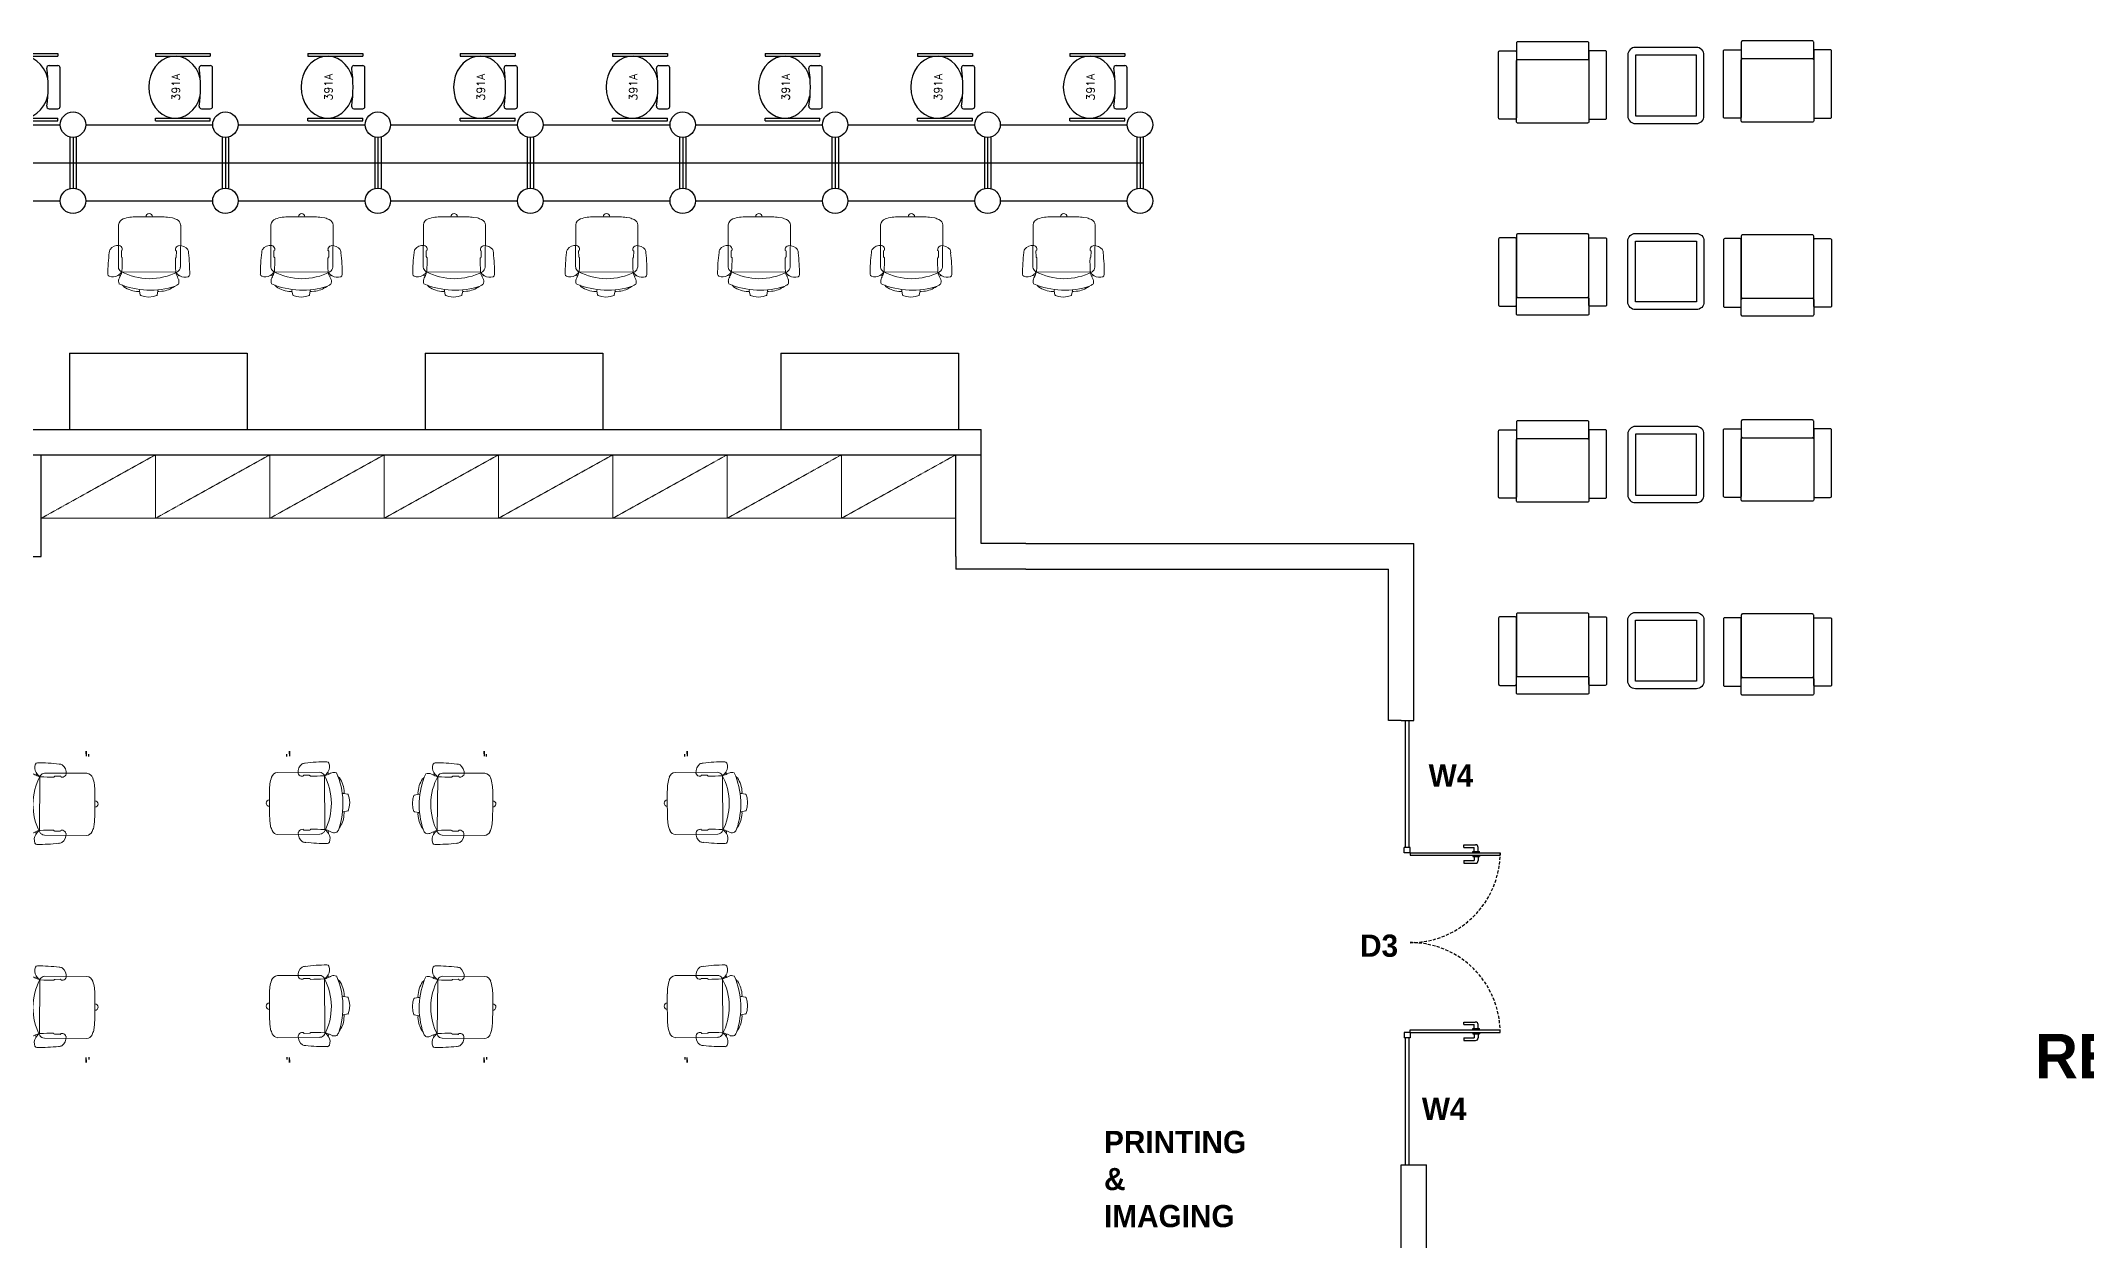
# Model space of a CAD drawing. Header units: inches. Extents: x 478327 to 492265, y -26791 to -22136.
# Drawn here: x 479873 to 480597, y -24013 to -23588 of the extents above; entities that cross this region are included whole.
import ezdxf
from ezdxf.enums import TextEntityAlignment as Align

# ---------------------------------------------------------------- set-up
doc = ezdxf.new("R2010")
doc.units = ezdxf.units.IN
doc.header["$MEASUREMENT"] = 0
for name, pattern in [('DASHED', [0.75, 0.5, -0.25]), ('HIDDEN2', [0.1875, 0.125, -0.0625]), ('TRATTEGGIATA2', [9.525, 6.35, -3.175])]:
    doc.linetypes.add(name, pattern=pattern)
doc.layers.add('A-furniture', color=8, linetype='Continuous', lineweight=9)
doc.layers.add('I-ANNO-TEXT', color=7, linetype='Continuous', lineweight=18)
for name, color, linetype in [('GLAZING', 4, 'Continuous'), ('I-FURN', 1, 'Continuous'), ('I-WALL-FULL', 5, 'Continuous'), ('I-WALL-IN', 3, 'Continuous'), ('MAR122', 9, 'Continuous'), ('MAR22', 255, 'Continuous')]:
    doc.layers.add(name, color=color, linetype=linetype)
doc.styles.add('MICRO', font='')
doc.styles.add('ROMANS', font='romans')
doc.styles.get('MICRO').set_extended_font_data('MicrogrammaSSi', bold=True)

# ---------------------------------------------------------------- blocks, each defined once
blk = doc.blocks.new('1505774114')
for p, q in [((381, 1577, 616), (411, 1577, 616)), ((413, 1557, 26), (395, 1557, 26)), ((2781, 1557, 26), (2799, 1557, 26)), ((2813, 1577, 616), (2783, 1577, 616)), ((381, -23, 616), (411, -23, 616)), ((413, -3, 26), (395, -3, 26)), ((2781, -3, 26), (2799, -3, 26)), ((2813, -23, 616), (2783, -23, 616))]:
    blk.add_line(p, q)
at = {"extrusion": (1.22461e-16, 1, 0)}
for centre, radius in [((-381, 586, 1577), 10.5), ((-381, 586, 1577), 8.5), ((-2813, 586, 1577), 10.5), ((-2813, 586, 1577), 8.5)]:
    blk.add_circle(centre, radius, dxfattribs=at)
at = {"extrusion": (0, -1, 0)}
for centre, radius in [((381, 586, 23), 10.5), ((381, 586, 23), 8.5), ((2813, 586, 23), 10.5), ((2813, 586, 23), 8.5)]:
    blk.add_circle(centre, radius, dxfattribs=at)
blk = doc.blocks.new('A$C6A0E07C9')
at = {"layer": 'A-furniture'}
for p, q in [((-0.269, 0.177), (-0.266, 0.205)), ((-0.214, 0.272), (0.118, 0.288)), ((-0.012, 0.242), (-0.025, 0.242)), ((-0.011, 0.243), (-0.012, 0.242)), ((-0.008, 0.248), (-0.011, 0.243)), ((-0.011, 0.243), (-0.011, 0.243)), ((0.038, 0.251), (-0.003, 0.25)), ((0.042, 0.251), (0.045, 0.247)), ((0.045, 0.247), (0.046, 0.246)), ((0.046, 0.246), (0.048, 0.245)), ((0.048, 0.245), (0.048, 0.245)), ((0.159, 0.25), (0.179, -0.167)), ((-0.291, 0.02), (-0.289, 0.029)), ((-0.288, 0.01), (-0.291, 0.02)), ((-0.289, 0.029), (-0.284, 0.038)), ((-0.282, 0.002), (-0.288, 0.01)), ((-0.284, 0.038), (-0.276, 0.044)), ((-0.274, -0.003), (-0.282, 0.002)), ((-0.276, 0.044), (-0.267, 0.046)), ((0.315, 0.121), (0.306, 0.12)), ((0.313, 0.121), (0.347, 0.116)), ((0.315, 0.152), (0.319, 0.129)), ((0.351, 0.113), (0.36, 0.088)), ((0.364, 0.015), (0.358, -0.011)), ((0.36, 0.088), (0.366, 0.051)), ((0.366, 0.051), (0.364, 0.015)), ((-0.264, -0.004), (-0.274, -0.003)), ((0.296, -0.147), (0.284, -0.159)), ((0.311, -0.022), (0.322, -0.023)), ((0.32, -0.023), (0.355, -0.015)), ((0.355, -0.015), (0.356, -0.013)), ((0.356, -0.013), (0.358, -0.011)), ((-0.189, -0.217), (0.143, -0.2)), ((0.009, -0.176), (-0.004, -0.177)), ((0.009, -0.176), (0.009, -0.176)), ((0.01, -0.176), (0.009, -0.176)), ((0.013, -0.182), (0.01, -0.176)), ((0.059, -0.18), (0.018, -0.183)), ((0.063, -0.179), (0.066, -0.175)), ((0.066, -0.175), (0.067, -0.174)), ((0.067, -0.174), (0.069, -0.173)), ((0.069, -0.173), (0.069, -0.173))]:
    blk.add_line(p, q, dxfattribs=at)
for centre, radius, start, end in [((0.027, 0.278), 0.0792, 129.4999, 189.1152), ((0.007, 0.283), 0.0635, 94.0792, 117.5938), ((0.224, -0.892), 1.257, 92.3594, 100.1757), ((0.172, 0.345), 0.0192, 28.1256, 89.2436), ((0.121, 0.323), 0.0749, 330.3794, 24.513), ((0.182, 0.142), 0.452, 175.5289, 182.0991), ((0.594, -0.035), 0.893, 162.1203, 164.4323), ((-0.21, 0.223), 0.0487, 94.526, 161.0109), ((-0.022, 0.271), 0.0292, 192.0047, 264.4409), ((-0.004, 0.244), 0.00623, 84.8455, 131.3174), ((0.037, 0.241), 0.0101, 64.5281, 88.6391), ((0.001, 1.553), 1.309, 272.0899, 276.676), ((0.117, 0.241), 0.0463, 34.0902, 88.4441), ((0.149, 0.274), 0.0211, 279.8693, 313.3434), ((-0.249, 0.025), 0.471, 334.5973, 30.9732), ((0.17, 0.245), 0.0129, 130.1366, 158.0173), ((0.187, 0.181), 0.0779, 100.0525, 108.2672), ((0.108, 0.326), 0.0879, 309.6726, 333.0223), ((-1.125, 2.793), 2.849, 297.1157, 298.0695), ((-0.92, -0.013), 1.143, 14.0931, 15.0056), ((0.234, 0.223), 0.0597, 72.5282, 107.7011), ((0.195, 0.222), 0.0806, 25.5198, 45.5387), ((-0.301, 0.026), 0.614, 339.6108, 22.0467), ((0.128, 0.125), 0.189, 8.0925, 40.8276), ((72.219, 3.627), 72.574, 182.76527, 182.92488), ((0.31, 0.129), 0.0088, 301.088, 3.1667), ((0.347, 0.111), 0.00513, 22.8184, 91.0076), ((0.081, -0.062), 0.341, 182.481, 200.7553), ((0.116, -0.038), 0.211, 328.6962, 1.8079), ((0.318, -0.031), 0.00903, 2.1237, 63.3709), ((-0.186, -0.16), 0.0572, 202.8821, 266.1169), ((0.052, -0.207), 0.0792, 176.5782, 236.1936), ((0.002, -0.206), 0.0292, 101.2525, 173.6887), ((0.031, -0.214), 0.0635, 248.0997, 271.6142), ((0.017, -0.177), 0.00623, 234.376, 280.848), ((0.131, 0.976), 1.257, 265.5178, 273.334), ((0.058, -0.17), 0.0101, 277.0543, 301.1654), ((0.152, -1.479), 1.309, 89.0174, 93.6036), ((0.138, -0.155), 0.0449, 276.7939, 330.1521), ((0.172, -0.191), 0.0211, 52.3501, 85.8241), ((0.197, -0.155), 0.0211, 212.6602, 229.0352), ((0.163, -0.292), 0.122, 63.0548, 80.6357), ((0.136, -0.248), 0.0879, 32.6712, 56.0209), ((0.202, -0.26), 0.0192, 276.4498, 337.5679), ((-0.92, -0.013), 1.143, 350.6964, 351.6126), ((0.149, -0.244), 0.0749, 341.1805, 35.314), ((0.324, 0.055), 0.26, 246.1539, 250.8174), ((0.249, -0.153), 0.0392, 254.2998, 275.9911), ((0.254, -0.14), 0.0518, 269.3553, 293.3788)]:
    blk.add_arc(centre, radius, start, end, dxfattribs=at)
blk = doc.blocks.new('glass door- 1500')
for p, q in [((410375, -9162), (410375, -8433)), ((410396, -9162), (410396, -8433)), ((411811, -9162), (411811, -8433)), ((411832, -9162), (411832, -8433)), ((410364, -8611), (410332, -8611)), ((410375, -8600), (410364, -8600)), ((410364, -8653), (410364, -8600)), ((410396, -8600), (410407, -8600)), ((410407, -8653), (410407, -8600)), ((410407, -8611), (410439, -8611)), ((411800, -8611), (411768, -8611)), ((411811, -8600), (411800, -8600)), ((411800, -8653), (411800, -8600)), ((411832, -8600), (411843, -8600)), ((411843, -8653), (411843, -8600)), ((411843, -8611), (411875, -8611)), ((410311, -8728), (410311, -8632)), ((410332, -8728), (410311, -8728)), ((410332, -8728), (410332, -8643)), ((410364, -8643), (410332, -8643)), ((410375, -8653), (410364, -8653)), ((410396, -8653), (410407, -8653)), ((410407, -8643), (410439, -8643)), ((410439, -8728), (410439, -8643)), ((410439, -8728), (410461, -8728)), ((410461, -8728), (410461, -8632)), ((411747, -8728), (411747, -8632)), ((411768, -8728), (411747, -8728)), ((411800, -8643), (411768, -8643)), ((411768, -8728), (411768, -8643)), ((411811, -8653), (411800, -8653)), ((411832, -8653), (411843, -8653)), ((411843, -8643), (411875, -8643)), ((411875, -8728), (411875, -8643)), ((411875, -8728), (411896, -8728)), ((411896, -8728), (411896, -8632)), ((410332, -9162), (410332, -9209)), ((410375, -9162), (410332, -9162)), ((410375, -9209), (410332, -9209)), ((410375, -9162), (410375, -9209)), ((410375, -9162), (410375, -9209)), ((410375, -9162), (410396, -9162)), ((411832, -9162), (411811, -9162)), ((411832, -9162), (411832, -9209)), ((411832, -9162), (411832, -9209)), ((411832, -9162), (411875, -9162)), ((411832, -9209), (411875, -9209)), ((411875, -9162), (411875, -9209))]:
    blk.add_line(p, q)
for points in [[(410375, -8433), (410396, -8433)], [(411832, -8433), (411811, -8433)]]:
    blk.add_lwpolyline(points)
at = {"linetype": 'DASHED', "ltscale": 50}
for centre, start, end in [((410375, -9162), 0, 90), ((411832, -9162), 90, 180)]:
    blk.add_arc(centre, 729, start, end, dxfattribs=at)
for centre, start, end in [((410332, -8632), 90, 180), ((410439, -8632), 0, 90), ((411768, -8632), 90, 180), ((411875, -8632), 0, 90)]:
    blk.add_arc(centre, 21.4, start, end)
blk = doc.blocks.new('EIHFEOUH')
at = {"linetype": 'ByBlock'}
for points in [[(275, 0), (-275, 0, 0.414214), (-285, -10), (-285, -130, 0.414214), (-275, -140), (275, -140, 0.414214), (285, -130), (285, -10, 0.414214)], [(-415, -70), (-295, -70, -0.414214), (-285, -80), (-285, -600, -0.414214), (-295, -610), (-415, -610, -0.414214), (-425, -600), (-425, -80, -0.414214)], [(-275, -140), (275, -140, -0.414214), (285, -150), (285, -630, -0.414214), (275, -640), (-275, -640, -0.414214), (-285, -630), (-285, -150, -0.414214)], [(415, -70), (295, -70, 0.414214), (285, -80), (285, -600, 0.414214), (295, -610), (415, -610, 0.414214), (425, -600), (425, -80, 0.414214)]]:
    blk.add_lwpolyline(points, format="xyb", close=True, dxfattribs=at)
blk = doc.blocks.new('391A')
at = {"layer": 'MAR22'}
for p, q in [((-294, -87), (-294, -567)), ((-294, -87), (-270, -87)), ((-270, -87), (-270, -567)), ((274, -87), (274, -567)), ((298, -87), (274, -87)), ((298, -87), (298, -567)), ((-187, -490), (-187, -567)), ((191, -490), (191, -567)), ((-294, -567), (-270, -567)), ((-167, -587), (171, -587)), ((298, -567), (274, -567))]:
    blk.add_line(p, q, dxfattribs=at)
for centre, radius, start, end in [((-167, -490), 20, 81.5871, 180), ((2, 655), 1138, 261.5871, 278.4129), ((171, -490), 20, 0, 98.4129), ((-167, -567), 20, 180, 270), ((171, -567), 20, 270, 0)]:
    blk.add_arc(centre, radius, start, end, dxfattribs=at)
blk.add_ellipse((2, -259), major_axis=(-271, 0), ratio=0.849159, start_param=1.857345, end_param=7.567433, dxfattribs=at)
at = {"layer": 'MAR122', "linetype": 'Continuous', "style": 'ROMANS'}
for tag, flags, p in [('PRODNUM', 8, (2, -302)), ('COLOR', 1, (2, -415))]:
    blk.add_attdef(tag, text='', height=70, dxfattribs=dict(at, flags=flags)).set_placement(p, align=Align.CENTER)

msp = doc.modelspace()

# ---------------------------------------------------------------- linework, layer by layer
for p, q in [((479882.751, -23622.497, 6.93), (479882.751, -23640.782, 6.93)), ((479883.876, -23622.639, 6.93), (479883.876, -23640.639, 6.93)), ((479885.001, -23622.497, 6.93), (479885.001, -23640.782, 6.93)), ((479936.751, -23622.497, 6.93), (479936.751, -23640.782, 6.93)), ((479937.876, -23622.639, 6.93), (479937.876, -23640.639, 6.93)), ((479939.001, -23622.497, 6.93), (479939.001, -23640.782, 6.93)), ((479990.751, -23622.497, 6.93), (479990.751, -23640.782, 6.93)), ((479991.876, -23622.639, 6.93), (479991.876, -23640.639, 6.93)), ((479993.001, -23622.497, 6.93), (479993.001, -23640.782, 6.93)), ((480044.751, -23622.497, 6.93), (480044.751, -23640.782, 6.93)), ((480045.876, -23622.639, 6.93), (480045.876, -23640.639, 6.93)), ((480047.001, -23622.497, 6.93), (480047.001, -23640.782, 6.93)), ((480098.751, -23622.497, 6.93), (480098.751, -23640.782, 6.93)), ((480099.876, -23622.639, 6.93), (480099.876, -23640.639, 6.93)), ((480101.001, -23622.497, 6.93), (480101.001, -23640.782, 6.93)), ((480152.751, -23622.497, 6.93), (480152.751, -23640.782, 6.93)), ((480153.876, -23622.639, 6.93), (480153.876, -23640.639, 6.93)), ((480155.001, -23622.497, 6.93), (480155.001, -23640.782, 6.93)), ((480206.751, -23622.497, 6.93), (480206.751, -23640.782, 6.93)), ((480207.876, -23622.639, 6.93), (480207.876, -23640.639, 6.93)), ((480209.001, -23622.497, 6.93), (480209.001, -23640.782, 6.93)), ((480260.751, -23622.497, 6.93), (480260.751, -23640.782, 6.93)), ((480261.876, -23622.639, 6.93), (480261.876, -23640.639, 6.93)), ((480263.001, -23622.497, 6.93), (480263.001, -23640.782, 6.93)), ((479882.601, -23699.139, 6.93), (479882.601, -23726.139, 6.93)), ((479945.601, -23699.139, 6.93), (479945.601, -23726.139, 6.93)), ((480008.601, -23699.139, 6.93), (480008.601, -23726.139, 6.93)), ((480071.601, -23699.139, 6.93), (480071.601, -23726.139, 6.93)), ((480134.601, -23699.139, 6.93), (480134.601, -23726.139, 6.93)), ((480197.601, -23699.139, 6.93), (480197.601, -23726.139, 6.93))]:
    msp.add_line(p, q)
for centre in [(479883.876, -23618.139, 6.93), (479937.876, -23618.139, 6.93), (479991.876, -23618.139, 6.93), (480045.876, -23618.139, 6.93), (480099.876, -23618.139, 6.93), (480153.876, -23618.139, 6.93), (480207.876, -23618.139, 6.93), (480261.876, -23618.139, 6.93), (479883.876, -23645.139, 6.93), (479937.876, -23645.139, 6.93), (479991.876, -23645.139, 6.93), (480045.876, -23645.139, 6.93), (480099.876, -23645.139, 6.93), (480153.876, -23645.139, 6.93), (480207.876, -23645.139, 6.93), (480261.876, -23645.139, 6.93)]:
    msp.add_circle(centre, 4.5)
at = {"layer": 'A-furniture', "linetype": 'HIDDEN2'}
for p, q in [((479872.626, -23757.639, 6.93), (479913.126, -23735.139, 6.93)), ((479913.126, -23757.639, 6.93), (479953.626, -23735.139, 6.93)), ((479953.626, -23757.639, 6.93), (479994.126, -23735.139, 6.93)), ((479994.126, -23757.639, 6.93), (480034.626, -23735.139, 6.93)), ((480034.626, -23757.639, 6.93), (480075.126, -23735.139, 6.93)), ((480075.126, -23757.639, 6.93), (480115.626, -23735.139, 6.93)), ((480115.626, -23757.639, 6.93), (480156.126, -23735.139, 6.93)), ((480156.126, -23757.639, 6.93), (480196.626, -23735.139, 6.93))]:
    msp.add_line(p, q, dxfattribs=at)
at = {"layer": 'A-furniture', "elevation": 6.93}
for points in [[(479913.126, -23757.639), (479913.126, -23735.139), (479872.626, -23735.139), (479872.626, -23757.639)], [(479953.626, -23757.639), (479953.626, -23735.139), (479913.126, -23735.139), (479913.126, -23757.639)], [(479994.126, -23757.639), (479994.126, -23735.139), (479953.626, -23735.139), (479953.626, -23757.639)], [(480034.626, -23757.639), (480034.626, -23735.139), (479994.126, -23735.139), (479994.126, -23757.639)], [(480075.126, -23757.639), (480075.126, -23735.139), (480034.626, -23735.139), (480034.626, -23757.639)], [(480115.626, -23757.639), (480115.626, -23735.139), (480075.126, -23735.139), (480075.126, -23757.639)], [(480156.126, -23757.639), (480156.126, -23735.139), (480115.626, -23735.139), (480115.626, -23757.639)], [(480196.626, -23757.639), (480196.626, -23735.139), (480156.126, -23735.139), (480156.126, -23757.639)]]:
    msp.add_lwpolyline(points, close=True, dxfattribs=at)
at = {"layer": 'GLAZING', "elevation": 6.93}
for points in [[(480355.871, -23874.302), (480355.871, -23829.302)], [(480357.221, -23874.302), (480357.221, -23829.302)], [(480357.221, -23874.302), (480355.871, -23874.302)], [(480355.871, -23986.802), (480355.871, -23941.802)], [(480357.221, -23941.802), (480355.871, -23941.802)], [(480357.221, -23986.802), (480357.221, -23941.802)]]:
    msp.add_lwpolyline(points, dxfattribs=at)
at = {"layer": 'I-FURN', "elevation": 6.93}
for points in [[(480437.368, -23617.75), (480458.968, -23617.75, 0.4142136), (480461.668, -23615.05), (480461.668, -23593.45, 0.4142136), (480458.968, -23590.75), (480437.368, -23590.75, 0.4142136), (480434.668, -23593.45), (480434.668, -23615.05, 0.4142136)], [(480437.368, -23656.684), (480458.968, -23656.684, -0.4142136), (480461.668, -23659.384), (480461.668, -23680.984, -0.4142136), (480458.968, -23683.684), (480437.368, -23683.684, -0.4142136), (480434.668, -23680.984), (480434.668, -23659.384, -0.4142136)], [(480437.368, -23752.105), (480458.968, -23752.105, 0.4142136), (480461.668, -23749.405), (480461.668, -23727.805, 0.4142136), (480458.968, -23725.105), (480437.368, -23725.105, 0.4142136), (480434.668, -23727.805), (480434.668, -23749.405, 0.4142136)], [(480437.368, -23791.039), (480458.968, -23791.039, -0.4142136), (480461.668, -23793.739), (480461.668, -23815.339, -0.4142136), (480458.968, -23818.039), (480437.368, -23818.039, -0.4142136), (480434.668, -23815.339), (480434.668, -23793.739, -0.4142136)]]:
    msp.add_lwpolyline(points, format="xyb", close=True, dxfattribs=at)
for points in [[(480437.368, -23615.05), (480458.968, -23615.05), (480458.968, -23593.45), (480437.368, -23593.45)], [(480437.368, -23659.384), (480458.968, -23659.384), (480458.968, -23680.984), (480437.368, -23680.984)], [(480437.368, -23749.405), (480458.968, -23749.405), (480458.968, -23727.805), (480437.368, -23727.805)], [(480437.368, -23793.739), (480458.968, -23793.739), (480458.968, -23815.339), (480437.368, -23815.339)]]:
    msp.add_lwpolyline(points, close=True, dxfattribs=at)
at = {"layer": 'I-WALL-FULL'}
for p, q in [((479512.626, -23726.139, 6.93), (480057.125, -23726.139, 6.93)), ((480057.125, -23726.139, 6.93), (480205.626, -23726.139, 6.93)), ((479512.626, -23735.139, 6.93), (480205.626, -23735.139, 6.93))]:
    msp.add_line(p, q, dxfattribs=at)
at = {"layer": 'I-WALL-IN'}
for p, q in [((479834.376, -23618.139, 6.93), (479879.376, -23618.139, 6.93)), ((479888.376, -23618.139, 6.93), (479933.376, -23618.139, 6.93)), ((479942.376, -23618.139, 6.93), (479987.376, -23618.139, 6.93)), ((479996.376, -23618.139, 6.93), (480041.376, -23618.139, 6.93)), ((480050.376, -23618.139, 6.93), (480095.376, -23618.139, 6.93)), ((480104.376, -23618.139, 6.93), (480149.376, -23618.139, 6.93)), ((480158.376, -23618.139, 6.93), (480203.376, -23618.139, 6.93)), ((480212.376, -23618.139, 6.93), (480257.376, -23618.139, 6.93)), ((479453.001, -23631.639, 6.93), (480263.001, -23631.639, 6.93)), ((479834.376, -23645.139, 6.93), (479879.376, -23645.139, 6.93)), ((479888.376, -23645.139, 6.93), (479933.376, -23645.139, 6.93)), ((479942.376, -23645.139, 6.93), (479987.376, -23645.139, 6.93)), ((479996.376, -23645.139, 6.93), (480041.376, -23645.139, 6.93)), ((480050.376, -23645.139, 6.93), (480095.376, -23645.139, 6.93)), ((480104.376, -23645.139, 6.93), (480149.376, -23645.139, 6.93)), ((480158.376, -23645.139, 6.93), (480203.376, -23645.139, 6.93)), ((480212.376, -23645.139, 6.93), (480257.376, -23645.139, 6.93)), ((479882.601, -23699.139, 6.93), (479945.601, -23699.139, 6.93)), ((480008.601, -23699.139, 6.93), (480071.601, -23699.139, 6.93)), ((480134.601, -23699.139, 6.93), (480197.601, -23699.139, 6.93)), ((480205.626, -23735.139, 6.93), (480205.626, -23726.139, 6.93)), ((480196.626, -23771.139, 6.93), (480196.626, -23775.639, 6.93)), ((480221.376, -23766.639, 6.93), (480266.376, -23766.639, 6.93)), ((480201.126, -23775.639, 6.93), (480196.626, -23775.639, 6.93)), ((480221.376, -23775.639, 6.93), (480266.376, -23775.639, 6.93)), ((480354.35, -23829.302, 6.93), (480349.85, -23829.302, 6.93)), ((480358.85, -23986.802, 6.93), (480363.35, -23986.802, 6.93))]:
    msp.add_line(p, q, dxfattribs=at)
at = {"layer": 'I-WALL-IN', "elevation": 6.93}
for points in [[(479859.126, -23771.139), (479872.626, -23771.139), (479872.626, -23735.139)], [(480196.626, -23771.139), (480196.626, -23735.139)], [(480205.626, -23766.639), (480205.626, -23735.139)], [(480221.376, -23766.639), (480205.626, -23766.639)], [(480266.376, -23766.639), (480358.85, -23766.639)], [(480358.85, -23829.302), (480358.85, -23766.639)], [(480221.376, -23775.639), (480201.126, -23775.639)], [(480266.376, -23775.639), (480349.85, -23775.639)], [(480349.85, -23829.302), (480349.85, -23775.639)], [(480354.35, -23829.302), (480358.85, -23829.302)], [(480354.35, -24044.964), (480354.35, -23986.802)], [(480354.35, -23986.802), (480358.85, -23986.802)], [(480363.35, -24040.464), (480363.35, -23986.802)]]:
    msp.add_lwpolyline(points, dxfattribs=at)

# ---------------------------------------------------------------- block references
at = {"color": 7, "ltscale": 100, "xscale": 0.04049999999065221, "yscale": 0.04049999999065221, "zscale": 0.04049999999065221, "rotation": 90}
for p in [(479855.531, -23604.931, 3.811), (479909.531, -23604.931, 3.811), (479963.531, -23604.931, 3.811), (480017.531, -23604.931, 3.811), (480071.531, -23604.931, 3.811), (480125.531, -23604.931, 3.811), (480179.531, -23604.931, 3.811), (480233.531, -23604.931, 3.811)]:
    msp.add_blockref('391A', p, dxfattribs=at).add_auto_attribs({'PRODNUM': '391A'})
at = {"layer": 'A-furniture'}
for p, xscale, yscale, zscale, rotation in [((479909.277, -23662.653, 6.93), 45.00000000000906, 45.00000000000906, 45.00000000000906, 266.8565271614821), ((479963.277, -23662.653, 6.93), 45.00000000000906, 45.00000000000906, 45.00000000000906, 266.8565271614821), ((480017.277, -23662.653, 6.93), 45.00000000000906, 45.00000000000906, 45.00000000000906, 266.8565271614821), ((480071.277, -23662.653, 6.93), 45.00000000000906, 45.00000000000906, 45.00000000000906, 266.8565271614821), ((480125.277, -23662.653, 6.93), 45.00000000000906, 45.00000000000906, 45.00000000000906, 266.8565271614821), ((480179.277, -23662.653, 6.93), 45.00000000000906, 45.00000000000906, 45.00000000000906, 266.8565271614821), ((480233.277, -23662.653, 6.93), 45.00000000000906, 45.00000000000906, 45.00000000000906, 266.8565271614821), ((479879.753, -23857.312, 4.163), 45.00000000027777, 45.00000000027777, 45.00000000027777, 176.8565271613339), ((479965.341, -23856.988, 43.101), -45.00000000027777, 45, 45, 183.1434728386661), ((480020.693, -23857.312, 3.893), 45.00000000027777, 45.00000000027777, 45.00000000027777, 176.8565271613339), ((480106.281, -23856.988, 42.831), -45.00000000027777, 45, 45, 183.1434728386661), ((479879.753, -23929.312, 4.973), 45.00000000027777, 45.00000000027777, 45.00000000027777, 176.8565271613339), ((479965.341, -23928.988, 43.911), -45.00000000027777, 45, 45, 183.1434728386661), ((480020.693, -23929.312, 4.703), 45.00000000027777, 45.00000000027777, 45.00000000027777, 176.8565271613339), ((480106.281, -23928.988, 43.641), -45.00000000027777, 45, 45, 183.1434728386661)]:
    msp.add_blockref('A$C6A0E07C9', p, dxfattribs=dict(at, xscale=xscale, yscale=yscale, zscale=zscale, rotation=rotation))
at = {"layer": 'GLAZING', "xscale": 0.04374999998544808, "yscale": 0.04374999998544808, "zscale": 0.04374999998544808, "rotation": 270}
msp.add_blockref('glass door- 1500', (480758.393, -5922.268, 6.93), dxfattribs=at)
at = {"layer": 'I-FURN', "xscale": 0.04499999998952262, "yscale": 0.04499999998952262, "zscale": 0.04499999998952262}
for p in [(480408.028, -23588.763, 6.93), (480487.701, -23588.443, 6.93), (480408.028, -23723.118, 6.93), (480487.701, -23722.798, 6.93)]:
    msp.add_blockref('EIHFEOUH', p, dxfattribs=at)
at = {"layer": 'I-FURN', "xscale": -0.04499999998952262, "yscale": 0.04499999998952262, "zscale": 0.04499999999999744, "rotation": 180}
for p in [(480408.028, -23685.67, 6.93), (480487.701, -23685.991, 6.93), (480408.028, -23820.025, 6.93), (480487.701, -23820.346, 6.93)]:
    msp.add_blockref('EIHFEOUH', p, dxfattribs=at)
at = {"layer": 'I-FURN', "linetype": 'TRATTEGGIATA2', "xscale": 0.04499999998952262, "yscale": 0.04499999998952262, "zscale": 0.04499999998952262, "rotation": 90}
for p in [(479959.524, -23967.256, -25.943), (480100.464, -23967.256, -26.213)]:
    msp.add_blockref('1505774114', p, dxfattribs=at)

# ---------------------------------------------------------------- texts
at = {"layer": 'I-ANNO-TEXT', "attachment_point": 1, "style": 'MICRO'}
for s, insert, char_height in [('{\\fBahnschrift Light|b1|i0|c0|p34;W4}', (480364.136, -23844.913, 6.93), 7.875), ('{\\fBahnschrift Light|b1|i0|c0|p34;D3}', (480339.846, -23905.186, 6.93), 7.875), ('{\\fBahnschrift Light|b1|i0|c0|p34;RECEPTION}', (480578.942, -23940.42, 6.93), 15.75), ('{\\fBahnschrift Light|b1|i0|c0|p34;W4}', (480361.743, -23963.06, 6.93), 7.875), ('\\pxql;{\\fBahnschrift Light|b1|i0|c0|p34;PRINTING\\P&\\PIMAGING  }', (480249.138, -23974.773, 6.93), 7.875)]:
    msp.add_mtext_dynamic_manual_height_columns(s, width=7.40993, gutter_width=1.5, heights=[0], dxfattribs=dict(at, insert=insert, char_height=char_height))

doc.saveas('drawing.dxf')
